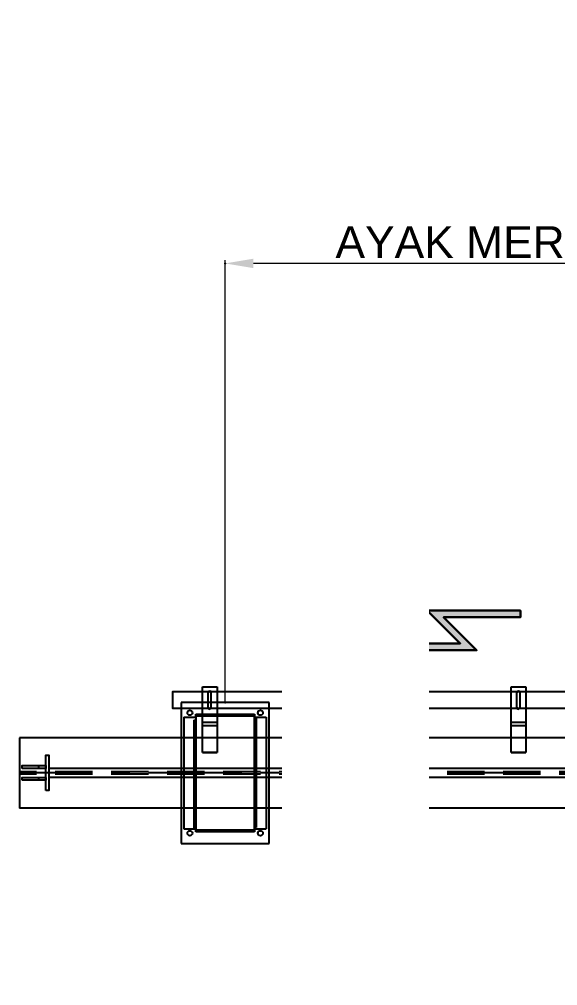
# Model space of a CAD drawing. Header units: centimetres. Extents: x 470464 to 524273, y 49611 to 59074.
# Drawn here: x 490114.7 to 490297.9, y 55077.7 to 55406.5 of the extents above; entities that cross this region are included whole.
import ezdxf

# ---------------------------------------------------------------- set-up
doc = ezdxf.new("R2010")
doc.units = ezdxf.units.CM
doc.header["$MEASUREMENT"] = 0
doc.linetypes.add('CENTER', pattern=[50.8, 31.75, -6.35, 6.35, -6.35])
doc.linetypes.add('DASHED', pattern=[19.05, 12.7, -6.35])
for name, color, linetype, lineweight in [('_09 Elektrik Room Sıde Gırder', 255, 'Continuous', 30), ('AAA_LEVHA', 255, 'Continuous', 20), ('S-COLS-STEL', 3, 'Continuous', 9)]:
    doc.layers.add(name, color=color, linetype=linetype, lineweight=lineweight)
doc.layers.add('A-ANNO-REVC-01', color=1, linetype='Continuous', lineweight=15, true_color=0xff0000, plot=False)
doc.layers.add('vinç', color=7, linetype='Continuous')
doc.styles.add('BARIŞ BABUR-3', font='arial.ttf')
doc.styles.add('TS-FREA-GENL', font='calibri.ttf', dxfattribs={"width": 0.7})
doc.dimstyles.new('AAA_A4 BVS STANDART', dxfattribs={"dimscale": 12, "dimtxt": 1.8, "dimasz": 1.6, "dimexe": 0.18, "dimexo": 0.0625, "dimgap": 0.09, "dimtad": 1, "dimtoh": 1, "dimdec": 0, "dimzin": 9, "dimdsep": 46, "dimtxsty": 'BARIŞ BABUR-3', "dimcen": 0.09, "dimclrd": 1, "dimclre": 1, "dimclrt": 2, "dimadec": 0, "dimazin": 0, "dimtfac": 1, "dimtdec": 0, "dimtofl": 0, "dimtmove": 0, "dimatfit": 3, "dimfxl": 1, "dimtolj": 1, "dimtzin": 0, "dimlwd": 9, "dimlwe": 9, "dimarcsym": 0})

# ---------------------------------------------------------------- blocks, each defined once
blk = doc.blocks.new('GDNJHNHGM')
at = {"color": 2, "linetype": 'Continuous', "lineweight": 25}
for p, q in [((85938.3, -39166.2), (85938.3, -39646.2)), ((86238.3, -39166.2), (85938.3, -39166.2)), ((86238.3, -39646.2), (86238.3, -39166.2)), ((85948.3, -39216.2), (85948.3, -39596.2)), ((85948.3, -39216.2), (85988.3, -39216.2)), ((85982.3, -39226.2), (85988.3, -39226.2)), ((85982.3, -39226.2), (85982.3, -39596.2)), ((85988.3, -39213.2), (85988.3, -39206.2)), ((85988.3, -39206.2), (86188.3, -39206.2)), ((85988.3, -39213.2), (85988.3, -39599.2)), ((86188.3, -39213.2), (85988.3, -39213.2)), ((86188.3, -39206.2), (86188.3, -39213.2)), ((86188.3, -39599.2), (86188.3, -39213.2)), ((86188.3, -39216.2), (86228.3, -39216.2)), ((86188.3, -39221.2), (86194.3, -39221.2)), ((86194.3, -39221.2), (86194.3, -39591.2)), ((86228.3, -39216.2), (86228.3, -39596.2)), ((85948.3, -39596.2), (85982.3, -39596.2)), ((85982.3, -39596.2), (85988.3, -39596.2)), ((85988.3, -39599.2), (86188.3, -39599.2)), ((85988.3, -39606.2), (85988.3, -39599.2)), ((86188.3, -39606.2), (85988.3, -39606.2)), ((86188.3, -39591.2), (86194.3, -39591.2)), ((86188.3, -39596.2), (86228.3, -39596.2)), ((86188.3, -39599.2), (86188.3, -39606.2)), ((85938.3, -39646.2), (86238.3, -39646.2))]:
    blk.add_line(p, q, dxfattribs=at)
for centre in [(85968.3, -39201.2), (86208.3, -39201.2), (85968.3, -39611.2), (86208.3, -39611.2)]:
    blk.add_circle(centre, 8.5, dxfattribs=at)
blk = doc.blocks.new('GG')
at = {"layer": '_09 Elektrik Room Sıde Gırder'}
h = blk.add_hatch(color=1, dxfattribs=at)
h.paths.add_polyline_path([(460754.3, -65516.8), (460623.1, -65516.8), (460688.7, -65768.9)])
edge = h.paths.add_edge_path()
edge.add_line((460707.5, -65516.8), (460707.5, -65160.3))
edge.add_line((460707.5, -65160.3), (460890.1, -65342.9))
edge.add_line((460890.1, -65342.9), (460890.1, -64827.7))
edge.add_line((460890.1, -64827.7), (460852.6, -64827.7))
edge.add_line((460852.6, -64827.7), (460852.6, -65252.4))
edge.add_line((460852.6, -65252.4), (460670, -65069.8))
edge.add_line((460670, -65069.8), (460670, -65516.8))
blk.add_hatch(color=1, dxfattribs=at).paths.add_polyline_path([(460852.6, -65252.4), (460852.6, -64827.7), (460890.1, -64827.7), (460890.1, -65342.9), (460707.5, -65160.3), (460707.5, -65516.8), (460670, -65516.8), (460670, -65069.8)])
at = {"layer": '_09 Elektrik Room Sıde Gırder', "color": 1}
for p, q in [((460688.7, -65768.9), (460623.1, -65516.8)), ((460754.3, -65516.8), (460623.1, -65516.8)), ((460688.7, -65768.9), (460754.3, -65516.8))]:
    blk.add_line(p, q, dxfattribs=at)
blk.add_lwpolyline([(460707.5, -65516.8), (460707.5, -65160.3), (460890.1, -65342.9), (460890.1, -64827.7), (460852.6, -64827.7), (460852.6, -65252.4), (460670, -65069.8), (460670, -65516.8)], dxfattribs=at)
blk = doc.blocks.new('DSHFDFHSDJFRFH5')
at = {"color": 7, "ltscale": 0.4}
for p, q in [((34674.2, 33635.9), (34674.2, 33685.9)), ((34674.2, 33635.9), (34674.2, 33685.9)), ((34674.2, 33685.9), (34847.2, 33685.9)), ((34794.2, 33635.9), (34794.2, 33685.9)), ((34794.2, 33635.9), (34794.2, 33685.9)), ((34806.2, 33635.9), (34806.2, 33685.9)), ((34744.2, 33666.4), (34694.2, 33666.4)), ((34744.2, 33655.4), (34694.2, 33655.4)), ((34847.2, 33635.9), (34674.2, 33635.9))]:
    blk.add_line(p, q, dxfattribs=at)
at = {"color": 7, "linetype": 'DASHED', "ltscale": 20}
for p, q in [((34847.2, 33685.9), (34897.2, 33685.9)), ((34897.2, 33635.9), (34897.2, 33685.9)), ((34897.2, 33685.9), (34897.2, 33635.9)), ((34897.2, 33635.9), (34847.2, 33635.9))]:
    blk.add_line(p, q, dxfattribs=at)
at = {"color": 7, "ltscale": 0.4}
for centre, start, end in [((34694.2, 33660.9), 90, 270), ((34744.2, 33660.9), 270, 90)]:
    blk.add_arc(centre, 5.5, start, end, dxfattribs=at)
blk = doc.blocks.new('DTJYJYTJRKILTULUTOTUŞ')
at = {"color": 30, "ltscale": 0.4, "true_color": 0xf26722, "elevation": 0}
blk.add_lwpolyline([(34748.2, 40110.9), (34748.2, 34810.9), (34690.2, 34810.9), (34690.2, 40110.9)], close=True, dxfattribs=at)
for p in [(0, 2325), (0, 1275)]:
    blk.add_blockref('DSHFDFHSDJFRFH5', p)
at = {"layer": 'AAA_LEVHA', "color": 0, "xscale": -0.6148628787481201, "yscale": 0.6148628787481201, "zscale": 0.6148628787481201}
blk.add_blockref('GG', (317798.6, 75852.8, -60.5), dxfattribs=at)
blk = doc.blocks.new('fgkjgkhghjkhklghjkgfgg')
at = {"color": 2}
for p, q in [((3196.3, -78226.8), (3196.3, -84571.8)), ((3436.3, -78226.8), (3436.3, -84571.8)), ((3301.3, -78326.8), (3301.3, -84471.8)), ((3331.3, -78326.8), (3331.3, -84471.8)), ((3291.3, -84506.8), (3301.3, -84506.8)), ((3331.3, -84506.8), (3341.3, -84506.8)), ((3196.3, -84571.8), (3436.3, -84571.8))]:
    blk.add_line(p, q, dxfattribs=at)
at = {"color": 2, "linetype": 'DASHED', "ltscale": 10}
for p, q in [((3312.5, -78226.8), (3312.5, -84571.8)), ((3320, -78226.8), (3320, -84571.8))]:
    blk.add_line(p, q, dxfattribs=at)
at = {"color": 2, "linetype": 'CENTER', "ltscale": 10}
blk.add_line((3316.3, -78226.8), (3316.3, -84571.8), dxfattribs=at)
at = {"color": 2, "elevation": 0}
for points in [[(3376.3, -84481.8), (3256.3, -84481.8), (3256.3, -84471.8), (3376.3, -84471.8)], [(3301.3, -84561.8), (3291.3, -84561.8), (3291.3, -84481.8), (3301.3, -84481.8)], [(3341.3, -84561.8), (3331.3, -84561.8), (3331.3, -84481.8), (3341.3, -84481.8)]]:
    blk.add_lwpolyline(points, close=True, dxfattribs=at)
blk = doc.blocks.new('*D17')
at = {"color": 0, "transparency": 16777216}
for p in [(394671.93, 76053.71), (394522.55, 75504.21), (394671.93, 75504.21)]:
    blk.add_point(p, dxfattribs=at)
at = {"layer": 'A-ANNO-REVC-01', "color": 1, "lineweight": 9, "transparency": 16777216}
for p, q in [((394671.56, 76053.71), (394521.47, 76053.71)), ((394522.55, 76044.11), (394522.55, 75513.81)), ((394671.56, 75504.21), (394521.47, 75504.21))]:
    blk.add_line(p, q, dxfattribs=at)
at = {"layer": 'A-ANNO-REVC-01', "color": 1, "transparency": 16777216}
for points in [[(394524.15, 76044.11), (394520.95, 76044.11), (394522.55, 76053.71)], [(394520.95, 75513.81), (394524.15, 75513.81), (394522.55, 75504.21)]]:
    blk.add_solid(points, dxfattribs=at)
at = {"layer": 'A-ANNO-REVC-01', "color": 2, "transparency": 16777216, "insert": (394515.37, 75616.36), "char_height": 10.8, "attachment_point": 5, "rotation": 90, "style": 'BARIŞ BABUR-3'}
blk.add_mtext('\\A1;AYAK MERKEZİ : 550', dxfattribs=at)
blk = doc.blocks.new('KLJLKHŞKLJKŞJHIUHYGFRTDTRFJKLK')
at = {"color": 2, "xscale": 0.1, "yscale": 0.1, "zscale": 0.1}
blk.add_blockref('fgkjgkhghjkhklghjkgfgg', (394364.3, 83891.4), dxfattribs=at)
at = {"xscale": 0.1, "yscale": 0.1, "zscale": 0.1}
blk.add_blockref('DTJYJYTJRKILTULUTOTUŞ', (391199.21, 72005.37), dxfattribs=at)
at = {"color": 2, "xscale": 0.1, "yscale": 0.1, "zscale": 0.1, "rotation": 90}
blk.add_blockref('GDNJHNHGM', (390755.31, 66895.38), dxfattribs=at)
at = {"layer": 'S-COLS-STEL', "color": 2, "insert": (394264.18, 75546.09), "char_height": 25, "width": 1441.5655, "attachment_point": 4, "style": 'TS-FREA-GENL', "bg_fill": 2}
blk.add_mtext('TKGKV 0,5 TON', dxfattribs=at)
at = {"layer": 'A-ANNO-REVC-01', "color": 6}
dim = blk.add_linear_dim(base=(394522.55446139, 75504.21425545), p1=(394671.93048163, 76053.71425545), p2=(394671.93048163, 75504.21425545), angle=90, text='AYAK MERKEZİ : <>', dimstyle='AAA_A4 BVS STANDART', override={"dimscale": 6, "dimtxsty": 'BARIŞ BABUR-3'}, dxfattribs=at)
dim.commit()
dim.dimension.update_dxf_attribs({"geometry": '*D17', "text_midpoint": (394522.55446139, 75616.36010194), "dimtype": 160})

msp = doc.modelspace()

# ---------------------------------------------------------------- block references
at = {"layer": 'vinç', "color": 2, "rotation": 270}
msp.add_blockref('KLJLKHŞKLJKŞJHIUHYGFRTDTRFJKLK', (414680.53, 449845.99), dxfattribs=at)

doc.saveas('drawing.dxf')
